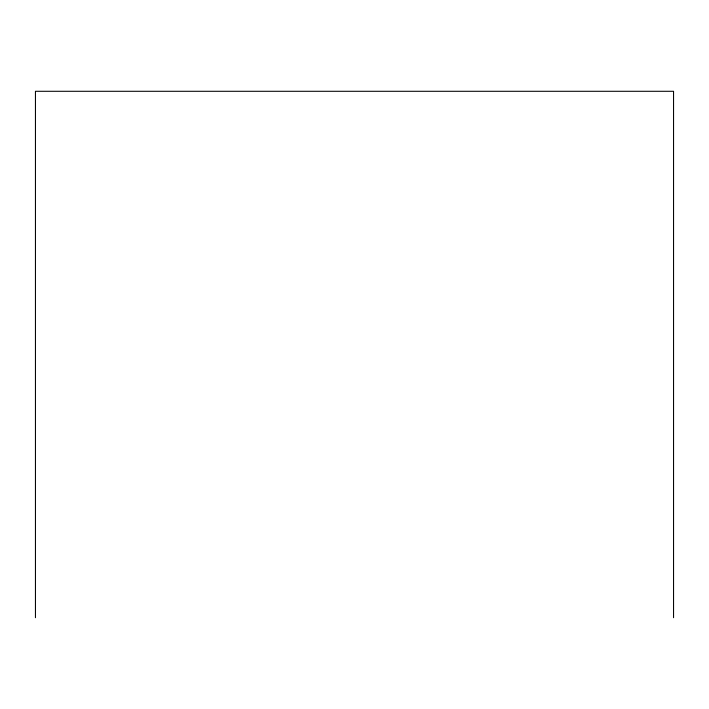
<?xml version="1.0" encoding="UTF-8"?>
<svg xmlns="http://www.w3.org/2000/svg" width="709" height="709" viewBox="0 0 709 709"><rect width="100%" height="100%" fill="white"/><g stroke="black" fill="none" stroke-linecap="round" stroke-linejoin="round"><path stroke-width="1.06" d="M673.55 617.707L673.55 91.293L35.45 91.293L35.45 617.707"/></g></svg>
